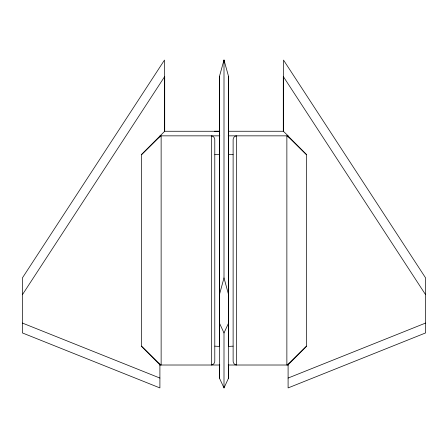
<?xml version="1.0" encoding="UTF-8"?>
<svg xmlns="http://www.w3.org/2000/svg" width="448" height="448" viewBox="0 0 448 448"><rect width="100%" height="100%" fill="white"/><g stroke="black" fill="none" stroke-linecap="round" stroke-linejoin="round"><path stroke-width="0.67" d="M164.662 131.264L164.483 60.071L22.4 277.928L22.4 332.931L159.902 387.929L159.902 364.767M214.788 346.13L214.788 361.133C214.816 363.059 213.321 364.818 211.389 365.014L211.389 135.845C213.321 136.046 214.816 137.805 214.788 139.726L214.788 346.13L219.369 346.455L219.369 135.845M228.581 364.767L228.581 378.056L228.581 76.507L224 60.071L219.414 76.507L219.414 378.056L224 387.929L228.581 378.056L228.631 365.014M219.419 131.443L219.414 76.507L219.442 131.253L214.295 131.264M219.464 365.014L219.419 378.056L219.414 364.795M224 387.929L224 332.931L228.586 323.058M224 61.466L224 60.071L224 277.928L228.586 294.711M228.581 131.757L228.581 76.507M233.122 346.13L233.122 361.133C233.094 363.059 234.584 364.818 236.516 365.014L236.516 135.845C234.584 136.046 233.094 137.805 233.122 139.726L233.122 346.13L228.536 346.455L228.558 131.253L283.55 131.264M219.419 294.711L224 277.928M22.4 294.711L164.707 76.507L164.707 131.253L141.557 154.403L141.557 346.455L160.115 365.014M287.885 365.014L306.443 346.455L306.443 154.403L287.885 135.845M141.557 154.734L157.892 138.578L161.134 135.845L161.134 365.014L157.892 362.286L141.557 346.13M306.443 346.13L290.108 362.286L286.866 365.014L286.866 135.845L290.108 138.578L306.443 154.734M288.098 378.056L425.6 323.058M214.788 154.734L219.369 154.403M164.45 131.264L219.458 131.264M159.97 135.845L219.811 135.845M228.194 135.845L288.131 135.845L283.338 131.264L283.517 60.071L425.6 277.928L425.6 332.931L288.098 387.929L288.098 364.767M159.869 365.014L219.811 365.014M228.194 365.014L288.131 365.014M228.536 154.403L233.122 154.734M22.4 323.058L159.902 378.056M425.6 294.711L283.293 76.507L283.293 131.253M219.419 323.058L224 332.931M219.414 131.264L219.414 135.845"/></g></svg>
